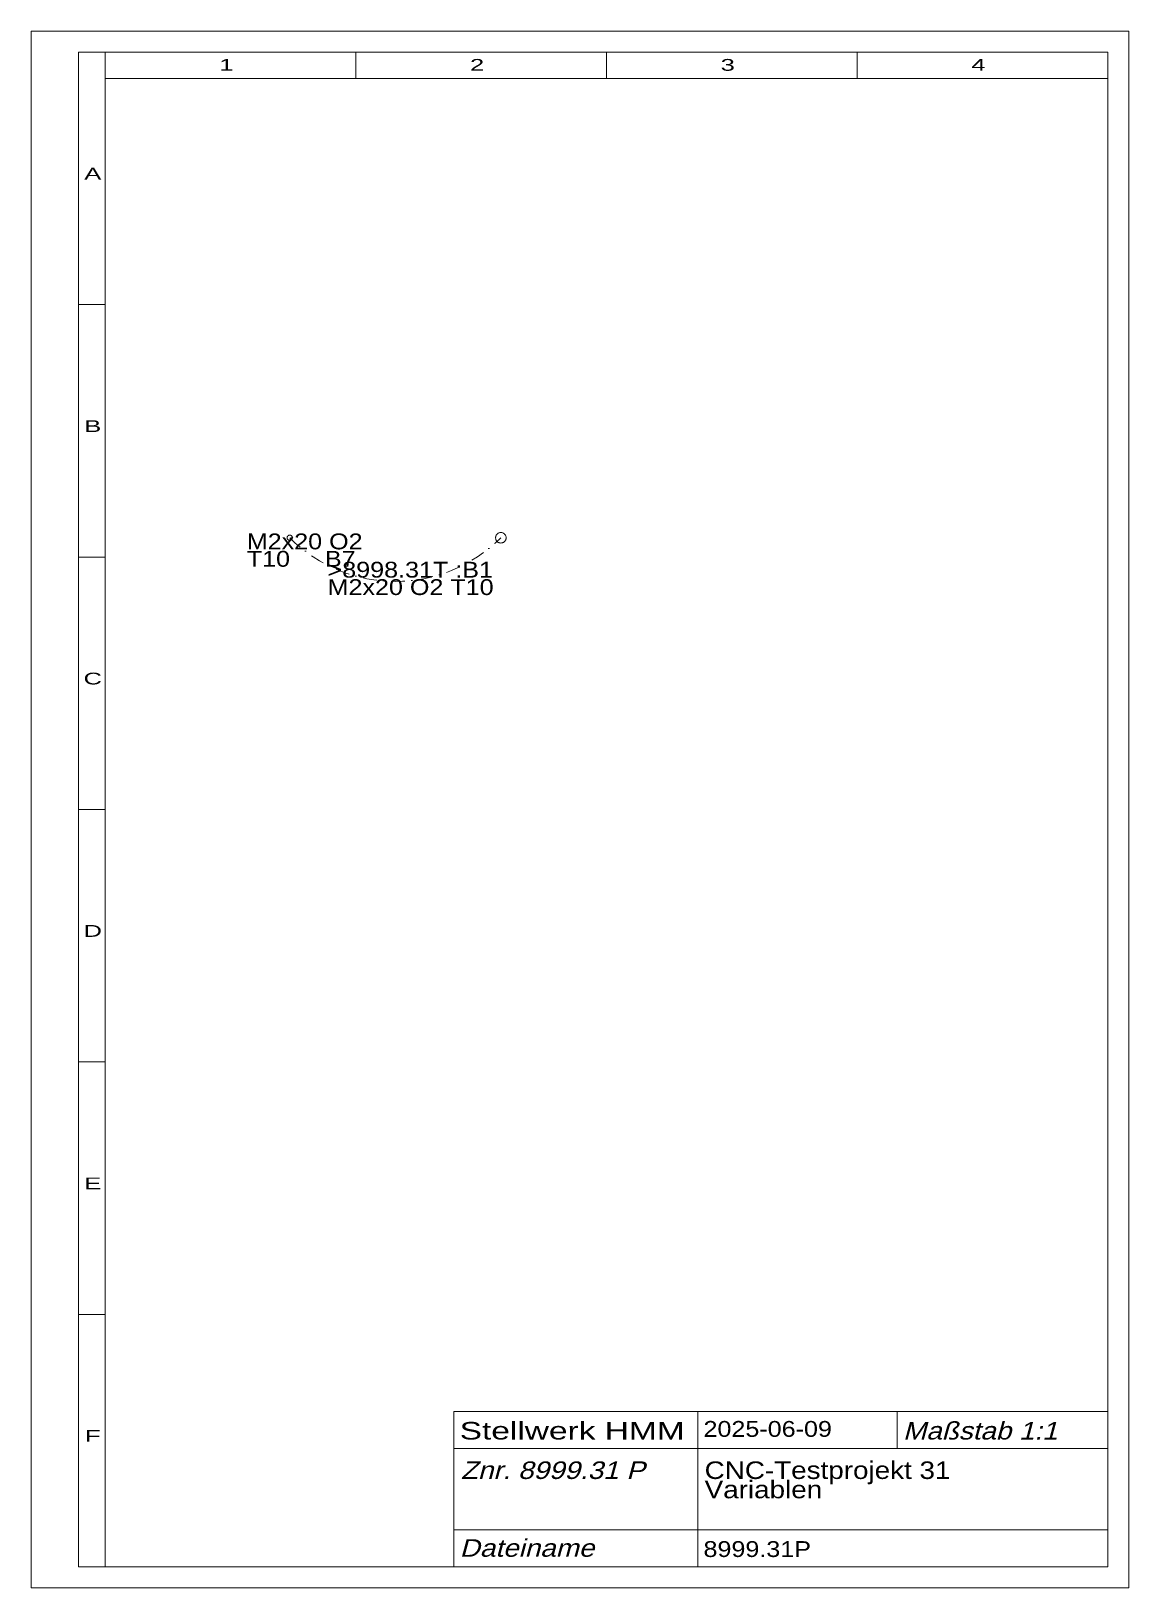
# Model space of a CAD drawing. Extents: x 1 to 209, y 1 to 296.
import ezdxf
from ezdxf.enums import TextEntityAlignment as Align

# ---------------------------------------------------------------- set-up
doc = ezdxf.new("R2010")
doc.units = 0
doc.header["$LTSCALE"] = 5.25
doc.linetypes.add('DASHDOT', pattern=[1, 0.5, -0.25, 0, -0.25])
doc.linetypes.add('PHANTOM', pattern=[2.5, 1.25, -0.25, 0.25, -0.25, 0.25, -0.25])
for name, color, linetype, lineweight in [('8999_31P', 30, 'CONTINUOUS', 13), ('BESCHRIFTUNG0', 7, 'CONTINUOUS', 25), ('STANDARD', 7, 'CONTINUOUS', 0)]:
    doc.layers.add(name, color=color, linetype=linetype, lineweight=lineweight)
doc.styles.add('Arial', font='arial.ttf')

msp = doc.modelspace()

# ---------------------------------------------------------------- linework, layer by layer
at = {"layer": '8999_31P', "linetype": 'PHANTOM'}
for centre, radius in [((90, 200), 1), ((50, 200), 0.5)]:
    msp.add_circle(centre, radius, dxfattribs=at)
at = {"layer": '8999_31P', "linetype": 'DASHDOT'}
msp.add_arc((70, 220), 28.28, 225, 315, dxfattribs=at)
at = {"layer": 'STANDARD'}
for p, q in [((1, 1), (1, 296)), ((1, 296), (209, 296)), ((209, 296), (209, 1)), ((10, 5), (10, 292)), ((10, 292), (15, 292)), ((15, 292), (205, 292)), ((15, 287), (15, 292)), ((62.5, 292), (62.5, 287)), ((110, 292), (110, 287)), ((157.5, 292), (157.5, 287)), ((205, 292), (205, 287)), ((15, 287), (205, 287)), ((15, 5), (15, 287)), ((205, 287), (205, 5)), ((10, 244.17), (15, 244.17)), ((10, 196.33), (15, 196.33)), ((205, 182.12), (205, 5.12)), ((10, 148.5), (15, 148.5)), ((10, 100.67), (15, 100.67)), ((10, 52.83), (15, 52.83)), ((10, 5), (15, 5)), ((205, 5), (15, 5)), ((209, 1), (1, 1))]:
    msp.add_line(p, q, dxfattribs=at)
at = {"layer": 'STANDARD', "lineweight": 0}
for p, q in [((81.11, 34.4), (205, 34.4)), ((81.11, 34.4), (81.11, 5)), ((127.31, 34.4), (127.31, 5)), ((165.11, 34.4), (165.11, 27.4)), ((81.11, 27.4), (205, 27.4)), ((81.11, 12), (205, 12))]:
    msp.add_line(p, q, dxfattribs=at)

# ---------------------------------------------------------------- texts
at = {"layer": '8999_31P', "char_height": 3, "attachment_point": 7, "line_spacing_factor": 0.66, "style": 'Arial'}
for s, insert in [('\\W1.135076;M2x20 O2\\PT10     B7\\P', (41.86, 194.46)), ('\\W1.135110;>8998.31T :B1\\PM2x20 O2 T10', (57.17, 189.1))]:
    msp.add_mtext(s, dxfattribs=dict(at, insert=insert))
at = {"layer": 'BESCHRIFTUNG0', "style": 'Arial'}
for s, height, width, p in [('Stellwerk HMM', 3.325, 1.365378, (82.2, 32.44)), ('2025-06-09', 3, 1.135137, (128.4, 32.62)), ('8999.31P', 3, 1.135104, (128.4, 9.85))]:
    msp.add_text(s, height=height, dxfattribs=dict(at, width=width)).set_placement(p, align=Align.TOP_LEFT)
at = {"layer": 'BESCHRIFTUNG0', "style": 'Arial', "oblique": 15}
for s, width, p in [('Maßstab 1:1', 1.134935, (166.2, 32.44)), ('Znr. 8999.31 P', 1.134919, (82.42, 24.96)), ('Dateiname', 1.135074, (82.2, 10.22))]:
    msp.add_text(s, height=3.325, dxfattribs=dict(at, width=width)).set_placement(p, align=Align.TOP_LEFT)
at = {"layer": 'BESCHRIFTUNG0', "insert": (128.62, 24.96), "char_height": 3.325, "attachment_point": 1, "line_spacing_factor": 0.66, "style": 'Arial'}
msp.add_mtext('\\W1.134984;CNC-Testprojekt 31\\PVariablen', dxfattribs=at)
at = {"layer": 'STANDARD', "style": 'Arial'}
for s, width, p in [('1', 1.547923, (38, 290.72)), ('2', 1.547922, (85.5, 290.72)), ('3', 1.547923, (133, 290.72)), ('4', 1.547923, (180.5, 290.72)), ('A', 1.547987, (12.68, 270.1)), ('B', 1.547987, (12.68, 222.26)), ('C', 1.548103, (12.68, 174.43)), ('D', 1.548104, (12.68, 126.6)), ('E', 1.547987, (12.68, 78.76)), ('F', 1.547769, (12.68, 30.93))]:
    msp.add_text(s, height=2.23, dxfattribs=dict(at, width=width)).set_placement(p, align=Align.TOP_CENTER)

doc.saveas('drawing.dxf')
